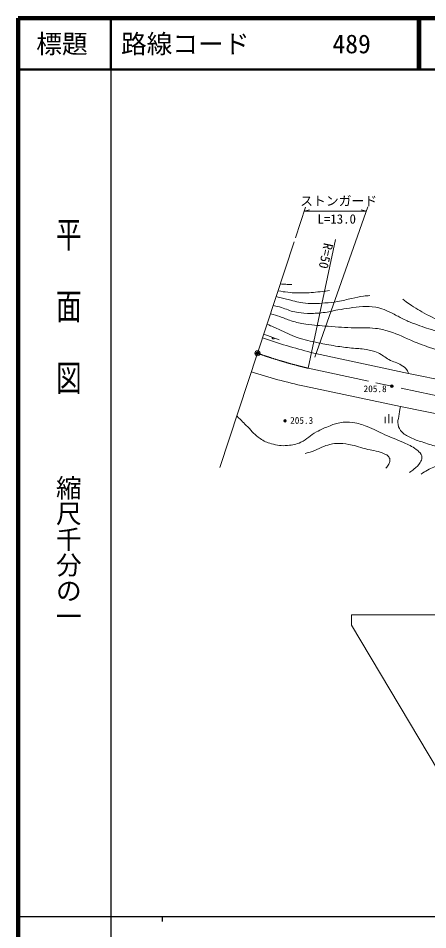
# Model space of a CAD drawing. Units: millimetres, scale not verified. Extents: x 40000 to 680000, y 20000 to 380000.
# Drawn here: x 40000 to 119694, y 202409 to 380000 of the extents above; entities that cross this region are included whole.
import ezdxf
from ezdxf.enums import TextEntityAlignment as Align

# ---------------------------------------------------------------- set-up
doc = ezdxf.new("R2010")
doc.units = ezdxf.units.MM
doc.header["$LTSCALE"] = 1000
doc.header["$PDMODE"] = 32
doc.header["$PDSIZE"] = 500
doc.linetypes.add('CHAIN', pattern=[18.5, 12, -1.5, 3.5, -1.5])
for name, color, linetype, lineweight in [('M-BGD', 7, 'Continuous', 13), ('M-BMK', 2, 'CHAIN', 13), ('M-BMK-SRVR', 3, 'Continuous', 13), ('M-STR-HTXT', 7, 'Continuous', 13), ('M-TTL', 2, 'Continuous', 140), ('M-TTL-BAND', 7, 'Continuous', 25), ('M-TTL-LINE', 7, 'Continuous', 50)]:
    doc.layers.add(name, color=color, linetype=linetype, lineweight=lineweight)
doc.layers.add('M-OTRS', color=6, linetype='Continuous')
doc.layers.add('M-TTL-TXT', color=7, linetype='Continuous')
doc.styles.add('@ＭＳ ゴシック', font='')
doc.styles.add('ＭＳ ゴシック', font='')
doc.styles.get('@ＭＳ ゴシック').set_extended_font_data('@MS Gothic')
doc.styles.get('ＭＳ ゴシック').set_extended_font_data('MS Gothic')

msp = doc.modelspace()

# ---------------------------------------------------------------- linework, layer by layer
at = {"layer": 'M-BGD'}
for p, q in [((96407, 311809), (101769, 336878)), ((87771, 318433), (90780, 317344)), ((96967, 314888), (115955, 310786)), ((115955, 310786), (139323, 306035)), ((95719, 308306), (114398, 304352)), ((114398, 304352), (137842, 299533)), ((111401, 301089), (111401, 302314)), ((112101, 301089), (112101, 302839)), ((112801, 301089), (112801, 302314)), ((136609, 263775), (104859, 263775)), ((104859, 263775), (104859, 261775)), ((104859, 261775), (123609, 230275))]:
    msp.add_line(p, q, dxfattribs=at)
for centre, radius in [((112697, 308325), 150), ((112697, 308325), 120), ((112697, 308325), 90), ((112697, 308325), 60), ((112697, 308325), 30), ((112697, 308325), 20), ((91919, 301563), 150), ((91919, 301563), 120), ((91919, 301563), 90), ((91919, 301563), 60), ((91919, 301563), 30), ((91919, 301563), 20)]:
    msp.add_circle(centre, radius, dxfattribs=at)
for centre, radius, start, end in [((126217, 428105), 116935, 250.68875, 255.51435), ((89652, 317752), 250, 160.09651, 340.09651), ((115967, 403041), 96874, 251.5881, 257.93573)]:
    msp.add_arc(centre, radius, start, end, dxfattribs=at)
for points, knots in [([(90555, 326901), (91442, 326732), (91707, 326696), (92451, 326611), (93677, 326469), (94374, 326461), (95607, 326492), (97044, 326529), (97847, 326623), (99275, 326782), (99789, 326839), (99958, 326855), (100590, 326939)], [0, 0, 0, 0, 1, 1, 1, 2, 2, 2, 3, 3, 3, 4, 4, 4, 4]), ([(90991, 328228), (91507, 328193), (91640, 328184), (92057, 328162), (92529, 328137), (92680, 328132), (93266, 328109)], [0, 0, 0, 0, 1, 1, 1, 2, 2, 2, 2]), ([(90179, 325759), (91325, 325467), (91626, 325394), (92556, 325178), (93850, 324876), (94560, 324595), (95883, 324468), (97350, 324326), (98185, 324422), (99656, 324520), (100635, 324585), (101185, 324629), (102151, 324800), (103249, 324993), (103847, 325189), (104938, 325417), (105815, 325601), (106297, 325767), (107187, 325864), (107678, 325919), (107855, 325937), (108449, 325957)], [0, 0, 0, 0, 1, 1, 1, 2, 2, 2, 3, 3, 3, 4, 4, 4, 5, 5, 5, 6, 6, 6, 7, 7, 7, 7]), ([(114820, 325270), (115406, 324814), (115582, 324695), (116083, 324343), (117343, 323457), (118104, 323039), (119460, 322307), (121028, 321460), (121967, 321098), (123621, 320433), (125247, 319780), (126206, 319542), (127855, 318950), (129046, 318522), (129690, 318218), (130894, 317826), (132609, 317268), (133623, 317119), (135312, 316485), (135870, 316275), (136165, 316107), (136672, 315794), (137593, 315227), (138006, 314761), (138862, 314098), (140117, 313126), (140777, 312522), (142076, 311609), (143662, 310494), (144654, 310027), (146336, 309064), (148882, 307608), (150359, 306882), (152918, 305448), (154729, 304434), (155701, 303789), (157533, 302815), (158514, 302294), (159160, 302184), (160107, 301602), (160692, 301242), (160908, 301100), (161553, 300601)], [0, 0, 0, 0, 1, 1, 1, 2, 2, 2, 3, 3, 3, 4, 4, 4, 5, 5, 5, 6, 6, 6, 7, 7, 7, 8, 8, 8, 9, 9, 9, 10, 10, 10, 11, 11, 11, 12, 12, 12, 13, 13, 13, 14, 14, 14, 14]), ([(89616, 324045), (90387, 323864), (90598, 323807), (91222, 323632), (92247, 323345), (92766, 322984), (93811, 322779), (94757, 322593), (95300, 322529), (96264, 322501), (97471, 322466), (98153, 322507), (99353, 322646), (100486, 322777), (101100, 322985), (102223, 323182), (103088, 323333), (103572, 323422), (104443, 323541), (105452, 323679), (106019, 323787), (107037, 323815), (108024, 323842), (108587, 323862), (109562, 323710), (110225, 323606), (110582, 323462), (111212, 323230), (111996, 322940), (112400, 322690), (113149, 322318), (113925, 321933), (114334, 321667), (115117, 321295), (115904, 320920), (116362, 320746), (117176, 320436), (118623, 319885), (119459, 319648), (120926, 319154), (122625, 318581), (123560, 318202), (125284, 317708), (126491, 317362), (127193, 317266), (128412, 316964), (129278, 316750), (129771, 316656), (130626, 316400), (131292, 316201), (131664, 316084), (132309, 315828), (133063, 315529), (133500, 315380), (134195, 314963), (135032, 314461), (135447, 314093), (136214, 313490), (137116, 312783), (137571, 312325), (138477, 311623), (139911, 310513), (140668, 309812), (142228, 308885), (143343, 308222), (144028, 307960), (145186, 307373), (146602, 306655), (147368, 306195), (148818, 305546), (150538, 304776), (151545, 304449), (153288, 303731), (154116, 303391), (154656, 303342), (155405, 302850), (155794, 302595), (156009, 302439), (156334, 302105), (156526, 301908), (156598, 301830), (156797, 301572)], [0, 0, 0, 0, 1, 1, 1, 2, 2, 2, 3, 3, 3, 4, 4, 4, 5, 5, 5, 6, 6, 6, 7, 7, 7, 8, 8, 8, 9, 9, 9, 10, 10, 10, 11, 11, 11, 12, 12, 12, 13, 13, 13, 14, 14, 14, 15, 15, 15, 16, 16, 16, 17, 17, 17, 18, 18, 18, 19, 19, 19, 20, 20, 20, 21, 21, 21, 22, 22, 22, 23, 23, 23, 24, 24, 24, 25, 25, 25, 26, 26, 26, 27, 27, 27, 27]), ([(89078, 322409), (89943, 322184), (90186, 322115), (90885, 321889), (91770, 321602), (92224, 321323), (93112, 321047), (94202, 320708), (94842, 320612), (95969, 320425), (97644, 320146), (98602, 320121), (100295, 319984), (102333, 319819), (103478, 319766), (105521, 319678), (107076, 319611), (107958, 319750), (109505, 319575), (110567, 319454), (111153, 319290), (112178, 318987), (114158, 318402), (115138, 317716), (117067, 316978), (118613, 316386), (119473, 316032), (121046, 315516), (123480, 314718), (124865, 314338), (127320, 313608), (128545, 313243), (129262, 313134), (130462, 312694), (131154, 312440), (131540, 312282), (132189, 311931), (133317, 311321), (133808, 310755), (134829, 309979), (135475, 309488), (135806, 309173), (136462, 308695), (137023, 308286), (137392, 308138), (137961, 307739), (138314, 307491), (138566, 307402), (138839, 307067), (139121, 306722), (139185, 306500), (139323, 306035)], [0, 0, 0, 0, 1, 1, 1, 2, 2, 2, 3, 3, 3, 4, 4, 4, 5, 5, 5, 6, 6, 6, 7, 7, 7, 8, 8, 8, 9, 9, 9, 10, 10, 10, 11, 11, 11, 12, 12, 12, 13, 13, 13, 14, 14, 14, 15, 15, 15, 16, 16, 16, 17, 17, 17, 17]), ([(88425, 320422), (89495, 319916), (89776, 319788), (90647, 319393), (92061, 318752), (92828, 318325), (94295, 317815), (95857, 317273), (96783, 317127), (98397, 316770), (99706, 316481), (100447, 316352), (101770, 316139), (102981, 315944), (103666, 315872), (104886, 315735), (105977, 315612), (106606, 315679), (107686, 315478), (108614, 315306), (109149, 315206), (110013, 314828), (110914, 314433), (111272, 313942), (112143, 313487), (113056, 313008), (113685, 312964), (114549, 312402), (115003, 312106), (115320, 311969), (115614, 311514), (115785, 311250), (115852, 311116), (115955, 310786)], [0, 0, 0, 0, 1, 1, 1, 2, 2, 2, 3, 3, 3, 4, 4, 4, 5, 5, 5, 6, 6, 6, 7, 7, 7, 8, 8, 8, 9, 9, 9, 10, 10, 10, 11, 11, 11, 11]), ([(114398, 304352), (114199, 303455), (114134, 303191), (114041, 302435), (113964, 301808), (113792, 301442), (113918, 300823), (114047, 300192), (114266, 299847), (114701, 299373), (115290, 298733), (115816, 298588), (116590, 298192), (117449, 297752), (117992, 297646), (118904, 297333), (120013, 296952), (120653, 296797), (121761, 296417), (122492, 296167), (122925, 296081), (123618, 295741), (124130, 295489), (124463, 295403), (124892, 295028), (125066, 294875), (125246, 294807), (125278, 294578), (125302, 294408), (125221, 294298), (125102, 294175), (124842, 293903), (124613, 293842), (124267, 293695), (123469, 293357), (122981, 293276), (122168, 292977), (121161, 292606), (120536, 292511), (119614, 291963), (119129, 291675), (118938, 291557), (118422, 291148)], [0, 0, 0, 0, 1, 1, 1, 2, 2, 2, 3, 3, 3, 4, 4, 4, 5, 5, 5, 6, 6, 6, 7, 7, 7, 8, 8, 8, 9, 9, 9, 10, 10, 10, 11, 11, 11, 12, 12, 12, 13, 13, 13, 14, 14, 14, 14]), ([(82547, 302539), (83554, 301490), (83822, 301213), (84663, 300387), (85592, 299475), (85994, 298804), (87089, 298100), (87872, 297596), (88355, 297340), (89258, 297113), (90454, 296814), (91167, 296641), (92394, 296758), (93428, 296858), (94036, 296951), (94978, 297390), (96279, 297996), (96802, 298699), (98054, 299401), (98936, 299895), (99459, 300123), (100401, 300488), (101239, 300813), (101703, 301054), (102590, 301198), (103571, 301358), (104151, 301363), (105134, 301218), (106232, 301056), (106834, 300854), (107876, 300469), (109281, 299949), (109987, 299463), (111356, 298856), (112764, 298233), (113603, 297995), (114985, 297318), (115967, 296837), (116608, 296689), (117448, 295990), (117860, 295648), (118144, 295474), (118401, 295004), (118519, 294790), (118567, 294643), (118559, 294399), (118547, 294000), (118426, 293776), (118217, 293435), (117858, 292847), (117525, 292606), (117006, 292153), (116686, 291874), (116566, 291775), (116155, 291478)], [0, 0, 0, 0, 1, 1, 1, 2, 2, 2, 3, 3, 3, 4, 4, 4, 5, 5, 5, 6, 6, 6, 7, 7, 7, 8, 8, 8, 9, 9, 9, 10, 10, 10, 11, 11, 11, 12, 12, 12, 13, 13, 13, 14, 14, 14, 15, 15, 15, 16, 16, 16, 17, 17, 17, 18, 18, 18, 18]), ([(95816, 295216), (96460, 295355), (96658, 295410), (97184, 295584), (97952, 295837), (98325, 296125), (99077, 296425), (99681, 296666), (100020, 296818), (100655, 296960), (101368, 297120), (101782, 297182), (102513, 297179), (103476, 297175), (104011, 297025), (104954, 296832), (105635, 296692), (106000, 296546), (106672, 296367), (107205, 296225), (107501, 296136), (108037, 296010), (108661, 295863), (109022, 295832), (109641, 295668), (110261, 295504), (110628, 295447), (111201, 295160), (111584, 294968), (111879, 294912), (112113, 294555), (112279, 294302), (112331, 294112), (112323, 293810), (112316, 293528), (112216, 293380), (112095, 293126), (111931, 292779), (111803, 292660), (111508, 292337)], [0, 0, 0, 0, 1, 1, 1, 2, 2, 2, 3, 3, 3, 4, 4, 4, 5, 5, 5, 6, 6, 6, 7, 7, 7, 8, 8, 8, 9, 9, 9, 10, 10, 10, 11, 11, 11, 12, 12, 12, 13, 13, 13, 13])]:
    msp.add_open_spline(points, degree=3, knots=knots, dxfattribs=at)
for p in [(112697, 308325), (91919, 301563)]:
    msp.add_point(p, dxfattribs=at)
at = {"layer": 'M-BMK'}
msp.add_line((96407, 311809), (138494, 302807), dxfattribs=at)
msp.add_arc((119821, 409018), 99989, 250.56633, 256.45755, dxfattribs=at)
at = {"layer": 'M-BMK-SRVR'}
for p, q in [((86553, 314726), (93684, 336422)), ((79235, 292461), (86553, 314726))]:
    msp.add_line(p, q, dxfattribs=at)
msp.add_circle((86553, 314726), 500, dxfattribs=at)
msp.add_point((86553, 314726), dxfattribs=at)
at = {"layer": 'M-OTRS'}
msp.add_point((86553, 314726), dxfattribs=at)
at = {"layer": 'M-STR-HTXT'}
for p, q in [((95904, 343176), (93955, 337245)), ((97746, 313971), (108061, 343260)), ((95656, 342422), (96656, 342672)), ((95656, 342422), (107766, 342422)), ((107766, 342422), (106766, 342672))]:
    msp.add_line(p, q, dxfattribs=at)
at = {"layer": 'M-TTL'}
for p, q in [((40000, 380000), (40000, 20000)), ((680000, 380000), (40000, 380000))]:
    msp.add_line(p, q, dxfattribs=at)
at = {"layer": 'M-TTL-BAND'}
for p, q in [((58000, 370000), (58000, 20000)), ((40000, 205000), (579000, 205000)), ((68000, 205000), (68000, 204000))]:
    msp.add_line(p, q, dxfattribs=at)
at = {"layer": 'M-TTL-LINE'}
for p, q in [((58000, 380000), (58000, 370000)), ((117750, 380000), (117750, 370000)), ((118250, 380000), (118250, 370000)), ((40000, 370000), (680000, 370000))]:
    msp.add_line(p, q, dxfattribs=at)

# ---------------------------------------------------------------- texts
at = {"layer": 'M-BGD', "style": 'ＭＳ ゴシック'}
msp.add_text('R=50', height=1833, rotation=257.927, dxfattribs=at).set_placement((98958, 336443), align=Align.BOTTOM_LEFT)
for s, p in [('205.8', (107204, 306756)), ('205.3', (92913, 300590))]:
    msp.add_text(s, height=1320, dxfattribs=at).set_placement(p, align=Align.BOTTOM_LEFT)
at = {"layer": 'M-STR-HTXT', "style": 'ＭＳ ゴシック'}
for s, p in [('ストンガード', (94853, 342940)), ('L=13.0', (98243, 339423))]:
    msp.add_text(s, height=1833, dxfattribs=at).set_placement(p, align=Align.BOTTOM_LEFT)
at = {"layer": 'M-TTL-BAND', "style": '@ＭＳ ゴシック', "width": 1.4}
msp.add_text('平  面  図', height=3666, rotation=270, dxfattribs=at).set_placement((49777, 306475), align=Align.MIDDLE_RIGHT)
at = {"layer": 'M-TTL-BAND', "style": '@ＭＳ ゴシック'}
msp.add_text('縮尺千分の一', height=3666, rotation=270, dxfattribs=at).set_placement((49777, 261030), align=Align.MIDDLE_RIGHT)
at = {"layer": 'M-TTL-TXT', "style": 'ＭＳ ゴシック'}
msp.add_text('標題', height=3666, dxfattribs=at).set_placement((48500, 375000), align=Align.MIDDLE_CENTER)
for s, p in [('路線コード', (60000, 375000)), ('489', (101142, 375000))]:
    msp.add_text(s, height=3666, dxfattribs=at).set_placement(p, align=Align.MIDDLE_LEFT)

doc.saveas('drawing.dxf')
